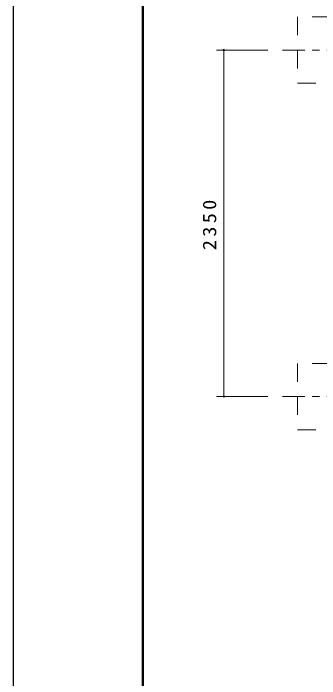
# Model space of a CAD drawing. Units: millimetres on the paper, with parts at other scales. Extents: x 197 to 617, y 140 to 437.
# Drawn here: x 196.6 to 238.2, y 300.8 to 391.1 of the extents above; entities that cross this region are included whole.
import ezdxf

# ---------------------------------------------------------------- set-up
doc = ezdxf.new("R2010")
doc.units = ezdxf.units.MM
doc.linetypes.add('USER1', pattern=[4.5, 2.5, -2])
doc.linetypes.add('USER2', pattern=[6, 3, -1, 1, -1])
for name, color, linetype, lineweight in [('A3図枠', 140, 'Continuous', 50), ('線', 2, 'Continuous', 25), ('補助', 2, 'Continuous', 13)]:
    doc.layers.add(name, color=color, linetype=linetype, lineweight=lineweight)
doc.styles.add('ＭＳ ゴシック', font='')
doc.styles.get('ＭＳ ゴシック').set_extended_font_data('MS Gothic')

# ---------------------------------------------------------------- blocks, each defined once
blk = doc.blocks.new('dimension_origin')
at = {"color": 0, "linetype": 'Continuous', "lineweight": -2}
blk.add_circle((0, 0), 1.25, dxfattribs=at)

msp = doc.modelspace()

# ---------------------------------------------------------------- linework, layer by layer
at = {"layer": 'A3図枠', "color": 7}
msp.add_line((214.181, 421.877), (214.181, 154.877), dxfattribs=at)
at = {"layer": '線', "color": 1, "linetype": 'USER2', "lineweight": 13}
for p, q in [((233.181, 386.09), (314.181, 386.09)), ((233.181, 339.09), (314.181, 339.09))]:
    msp.add_line(p, q, dxfattribs=at)
at = {"layer": '線', "color": 7}
msp.add_lwpolyline([(196.588, 139.92), (616.697, 139.92), (616.697, 436.915), (196.588, 436.915)], close=True, dxfattribs=at)
at = {"layer": '線', "color": 4, "linetype": 'USER1', "lineweight": 13}
for points in [[(235.181, 381.59), (244.181, 381.59), (244.181, 390.59), (235.181, 390.59)], [(235.181, 334.59), (244.181, 334.59), (244.181, 343.59), (235.181, 343.59)]]:
    msp.add_lwpolyline(points, close=True, dxfattribs=at)
at = {"layer": '補助'}
for p, q in [((231.181, 386.09), (224.181, 386.09)), ((225.181, 339.09), (225.181, 386.09)), ((231.181, 339.09), (224.181, 339.09))]:
    msp.add_line(p, q, dxfattribs=at)

# ---------------------------------------------------------------- block references
at = {"layer": '補助', "xscale": 0.0667, "yscale": 0.0667}
for p, rotation in [((225.181, 386.09), 270), ((225.181, 339.09), 90)]:
    msp.add_blockref('dimension_origin', p, dxfattribs=dict(at, rotation=rotation))

# ---------------------------------------------------------------- texts
at = {"layer": '補助', "insert": (224.181, 362.59), "char_height": 1.833, "attachment_point": 8, "rotation": 90, "style": 'ＭＳ ゴシック'}
msp.add_mtext('\\T1.33;\\W1.1;2350', dxfattribs=at)

doc.saveas('drawing.dxf')
